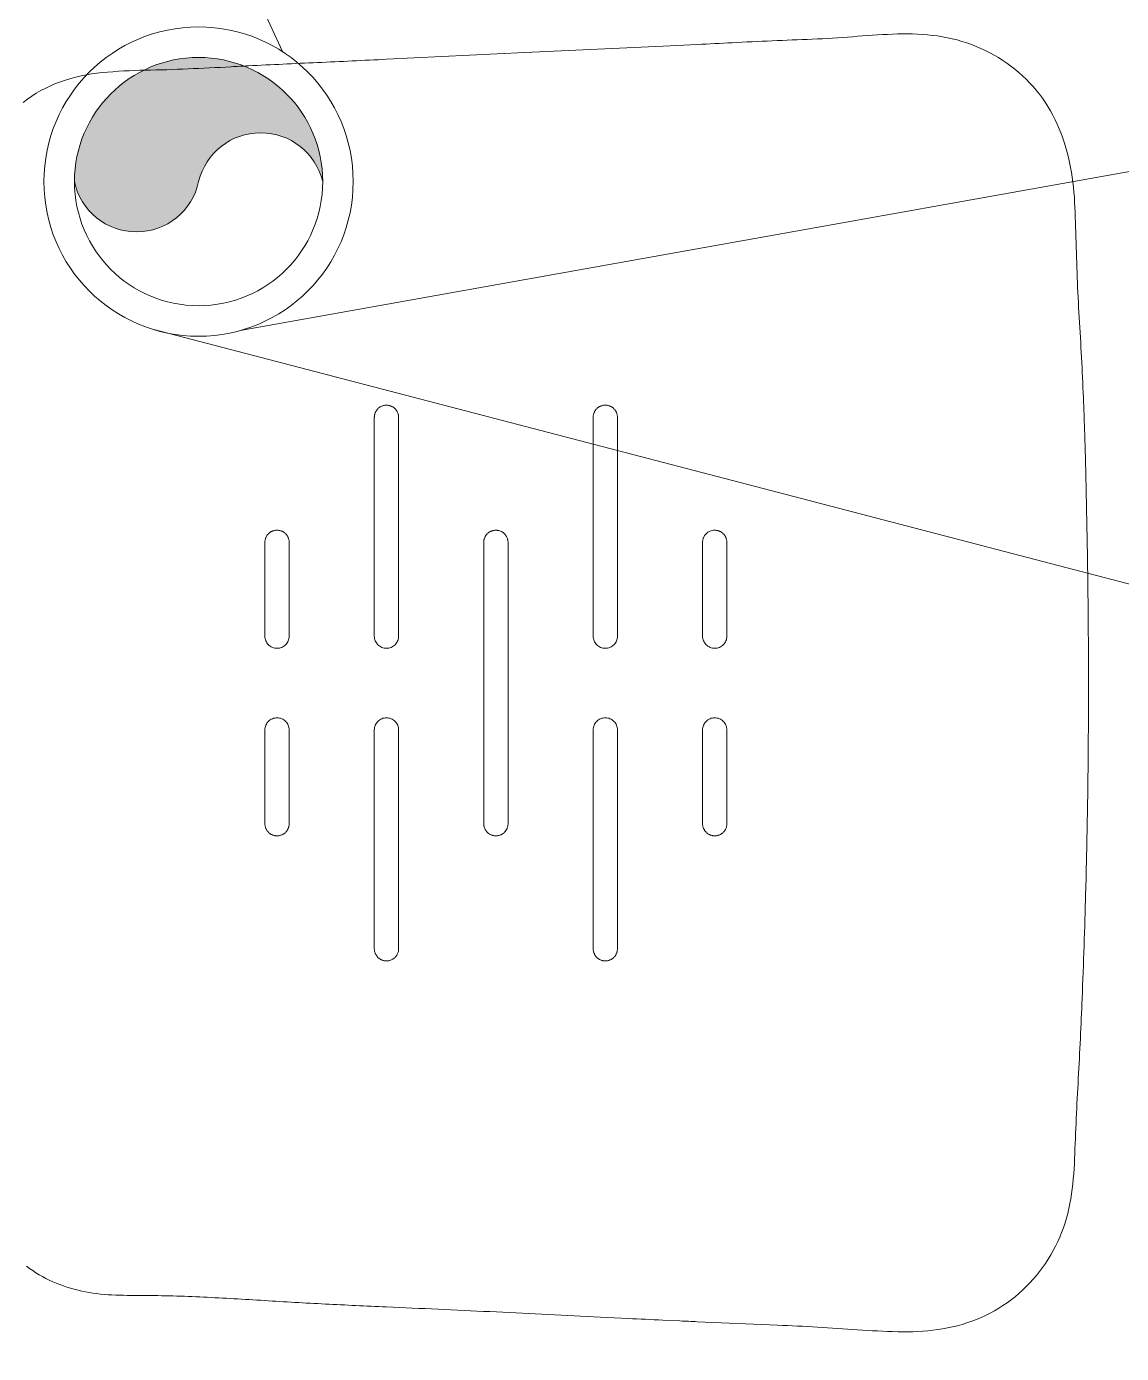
# Model space of a CAD drawing. Header units: metres. Extents: x 167 to 250, y 44 to 219.
# Drawn here: x 175.3857 to 175.7359, y 106.9541 to 107.3785 of the extents above; entities that cross this region are included whole.
import ezdxf

# ---------------------------------------------------------------- set-up
doc = ezdxf.new("R2010")
doc.units = ezdxf.units.M
for name, color, linetype, lineweight in [('G-IMPT', 7, 'Continuous', 5), ('H_ACCESORIOS DESAGUES', 160, 'Continuous', 20), ('I-FURN', 7, 'Continuous', 5), ('muros', 5, 'Continuous', 25)]:
    doc.layers.add(name, color=color, linetype=linetype, lineweight=lineweight)

# ---------------------------------------------------------------- blocks, each defined once
blk = doc.blocks.new('Sanitary_Accessories_ODF-Paris_Wall-mounted-folding-shower-seat_8330-00 - Sanitary_Accessories_ODF-Paris_Wall-mounted-folding-shower-seat-4592771-PLANTA CARPINTERÍA Y ACABADOS PRIMER PISO')
at = {"layer": 'G-IMPT'}
for p, q in [((0.113687787857718, -0.2325168140237065), (0.1136809073793432, -0.2325002851244239)), ((0.1365172981067743, -0.232497426418065), (0.1365092185462844, -0.2325168140237015)), ((0.3277872921676002, -0.3352379477228628), (0.3283394260538225, -0.3462946833207303)), ((0.3288695501420474, -0.3573524856851374), (0.3291214976604869, -0.362885207842433)), ((0.3304660065304222, -0.3940634026946859), (0.3293618764498304, -0.3684184433929578)), ((0.06898771045334323, -0.4929300990055834), (0.06339007181878632, -0.4928134586013219))]:
    blk.add_line(p, q, dxfattribs=at)
at = {"layer": 'G-IMPT', "flags": 128}
for points in [[(0.11010142343697, -0.2301190443609911), (0.1064747178767736, -0.2301190443609911), (0.106471753957448, -0.2301190443609911), (0.08009625519136619, -0.2301190443609913)], [(0.1700949293383285, -0.2301192147952542), (0.1437164670277843, -0.2301192147952544), (0.1400955945541799, -0.2301192147952544)], [(0.08009624987608248, -0.2378808365769668), (0.1062690828505361, -0.2378808365769667), (0.1101011580456787, -0.2378808365769666)], [(0.1400955820527462, -0.2378810043587972), (0.1439221020043608, -0.2378810043587972), (0.1700962565176689, -0.2378810043587971)], [(0.1101014123528447, -0.2651190492609238), (0.1056009990396634, -0.2651190492609238), (0.1055980351203654, -0.2651190492609238), (0.08098695829560681, -0.265119049260924), (0.07595602206834329, -0.265119049260924), (0.05643659087738789, -0.2651190492609242), (0.05575953199128697, -0.2651190492609242), (0.04010014332630932, -0.2651190492609243)], [(0.2100943427229163, -0.2651196528097315), (0.1944374741183898, -0.2651196528097316), (0.1937545939566393, -0.2651196528097316), (0.1740957917511415, -0.2651196528097317), (0.1692027446794621, -0.2651196528097318), (0.1445901858649304, -0.2651196528097319), (0.1400955941466115, -0.2651196528097319)], [(-0.07440282466541887, -0.2690646715545163), (-0.0765308316933675, -0.3132695318781698), (-0.0786337992813299, -0.3574755848999873), (-0.07916054088170066, -0.3685210847194378)], [(0.04010265931972968, -0.2728804159385875), (0.05555386802227694, -0.2728804159385874), (0.0562309261987111, -0.2728804159385874), (0.07597184754337183, -0.2728804159385872), (0.08078569164172605, -0.2728804159385872), (0.1054011855376799, -0.272880415938587), (0.1101014121400036, -0.272880415938587)], [(0.1400955959587095, -0.2728810092589177), (0.1447928569470022, -0.2728810092589177), (0.1447958208663406, -0.2728810092589177), (0.1694083987904758, -0.2728810092589176), (0.1740783449010652, -0.2728810092589175), (0.1939602586352915, -0.2728810092589174), (0.1946431391061774, -0.2728810092589174), (0.2100968632945592, -0.2728810092589173)], [(0.1700949736767025, -0.3001192027219946), (0.1454639047020884, -0.3001192027219948), (0.1250216519428964, -0.3001192027219949), (0.1047272802024842, -0.300119202721995), (0.1047243162831716, -0.3001190541609172), (0.08009496739841412, -0.3001190541609173)], [(0.08009620559432924, -0.3078808680724255), (0.1045246091698215, -0.3078808680724254), (0.1250215063500086, -0.3078808680724253), (0.1456695396786699, -0.3078808680724252), (0.1700949794725806, -0.307880868072425)], [(0.1101014118490388, -0.3351190590609087), (0.1038535613653457, -0.3351190590609087), (0.1038505974460539, -0.3351190590609087), (0.07923951762623986, -0.3351190590609089), (0.07594520093799569, -0.3351190590609089), (0.05468915320309911, -0.3351190590609091), (0.05401209431700735, -0.3351190590609091), (0.04010014332632438, -0.3351190590609091)], [(0.2100943438957055, -0.3351196626097173), (0.1961849117927029, -0.3351196626097174), (0.1955020316309485, -0.3351196626097174), (0.1740929510076921, -0.3351196626097175), (0.1709501853614883, -0.3351196626097176), (0.1463376235392475, -0.3351196626097177), (0.1400955945535451, -0.3351196626097177)], [(0.04010266268105143, -0.3428804257385733), (0.05380643034799396, -0.3428804257385732), (0.05448348852443636, -0.3428804257385732), (0.07591583555708445, -0.3428804257385731), (0.07903825088921573, -0.342880425738573), (0.1036537478633976, -0.3428804257385729), (0.1101014118504942, -0.3428804257385728)], [(0.1400955945531748, -0.3428810190589026), (0.1465402946213101, -0.3428810190589025), (0.1465432585406573, -0.3428810190589025), (0.1711558395356986, -0.3428810190589024), (0.1741213797885421, -0.3428810190589024), (0.1957076963096071, -0.3428810190589022), (0.1963905767804933, -0.3428810190589022), (0.2100968632945742, -0.3428810190589021)], [(0.110101411850727, -0.3701190639606993), (0.1029798425282145, -0.3701190639606994), (0.1029768786089039, -0.3701190639606994), (0.08009501149053144, -0.3701190639606995)], [(0.170095017849672, -0.3701191921581525), (0.1472113423764028, -0.3701191921581526), (0.140095569704709, -0.3701191921581527)], [(0.08009616171794115, -0.377880898058754), (0.1027742075267993, -0.3778808980587539), (0.1101014119627013, -0.3778808980587537)], [(0.1400955945519187, -0.3778810239589264), (0.1474169773281533, -0.3778810239589264), (0.1700961682930182, -0.3778810239589263)]]:
    blk.add_lwpolyline(points, dxfattribs=at)
at = {"layer": 'G-IMPT'}
for centre, radius, start, end in [((-0.02897858546966207, -0.1782094026315269), 0.04054507964801522, 141.1723903129361, 160.5922669821151), ((0.2787758619218417, -0.1789434605823905), 0.04131868245818345, 23.82007339436144, 37.34822974661141), ((-0.01453795738126626, -0.1832969413498708), 0.05585569001462077, 160.5922669821147, 174.6587977984474), ((0.2728178882344074, -0.1815737338718018), 0.04783142289805564, 12.12014612426639, 23.82007339436041), ((0.2641469163585, -0.1834358183903978), 0.05670008187375078, 2.267808136362369, 12.12014612426637), ((0.1110081210574253, -0.1950345639025716), 0.1819492647697358, 174.6587977984494, 178.9967591263476), ((0.06974763079267236, -0.1911343024977958), 0.2512517431004185, 0.03921327610334525, 2.267808136361353), ((0.713891627344361, -0.1906934497762727), 0.3928924043112514, 180.0392132761007, 182.8857078451687), ((-0.6017735796616743, -0.1825525829888841), 0.5309417175883958, 357.5137317815577, 358.9967591263476), ((-1.205687247931886, -0.1563301540394443), 1.135424417509237, 356.8202153982377, 357.5137317815476), ((1.814944809296801, -0.1351918555018512), 1.495343553548527, 182.8857078451687, 183.6337501841806), ((0.9883733543359672, -0.2782206612901794), 1.062019375214892, 176.8202153982345, 176.9698821300459), ((4.250459322479031, -0.4436920372246563), 4.328299828247577, 177.1018718629476, 177.3948343872914), ((1.130407798264276, -0.2857392394657381), 1.20425267750309, 176.9698821301151, 177.1018718628907), ((0.08013926178438571, -0.2340086523899064), 0.003924857040856483, 168.7306655669983, 174.3033462950681), ((0.08013793473901736, -0.2340083879586117), 0.003923503906229303, 163.1797189038207, 168.730665566979), ((0.08005613904805878, -0.2339836607875372), 0.003838052352418126, 157.5053840265804, 163.1797189038139), ((0.0800468359612241, -0.2339798083469527), 0.003827983155671864, 155.4916435080161, 157.5053840265383), ((0.08011680096465293, -0.2340117055603766), 0.003904876158793377, 153.5175487062108, 155.4916435079208), ((0.08013921412925469, -0.2340228717821031), 0.003929916814837195, 149.9094288553131, 153.5175487061806), ((0.08006896691299058, -0.2339821663384163), 0.003848728117726127, 146.2252478228068, 149.9094288553329), ((0.08009391686767271, -0.2339988529604314), 0.003878743840154784, 140.6115658873449, 146.2252478228194), ((0.08009686697606683, -0.2340012752096311), 0.003882560963511765, 135.003394206609, 140.6115658873396), ((0.08006943267340982, -0.2339738441572024), 0.00384376529881037, 123.6438815973379, 135.0033942066055), ((0.08011040161544086, -0.234035405031203), 0.003917712546351355, 112.4974182534836, 123.6438815973456), ((0.08011074557571937, -0.2340362355306142), 0.003918611455660063, 106.9462234487596, 112.4974182534929), ((0.08010431791002255, -0.2340151407907574), 0.003896559178318829, 101.3636616287639, 106.9462234487658), ((0.0800996093419109, -0.2339917122165031), 0.003872662134458647, 95.70664356572986, 101.3636616287577), ((0.08009630457899686, -0.2339586415629692), 0.003839426768008326, 90.00073701179251, 95.70664356570073), ((0.1101014234063516, -0.2339999662915777), 0.003880921930586475, 67.48295285742314, 89.99999954796668), ((0.1101013789150202, -0.2340000736128273), 0.003881038108593022, 44.96656299330442, 67.48295285742434), ((0.1101014753870183, -0.2339999772533622), 0.003880901756134611, 33.84951160328181, 44.96656299329636), ((0.1101014102187679, -0.2340000209613012), 0.003880980224502784, 22.73268357790895, 33.84951160326625), ((0.1101013838727453, -0.2340000248758549), 0.003881006051961203, 11.2278103523592, 22.46827052624746), ((0.1101012857473677, -0.2340000443547034), 0.003881106092029577, 359.9876380596309, 11.22781035236035), ((0.1400957206566429, -0.2340000443546974), 0.003881106092036945, 168.7721896476764, 180.0123619403834), ((0.1400956225312498, -0.2340000248758456), 0.003881006051952717, 157.5317294737685, 168.7721896476815), ((0.140095603294328, -0.2340000251059468), 0.003880988383401454, 146.1276129471617, 157.2215346456935), ((0.1400955289861506, -0.2339999752248897), 0.003880898885775412, 135.0334370067334, 146.1276129471592), ((0.1400956167847552, -0.2340000629210792), 0.003881022979355379, 112.5168825991271, 135.0334370067238), ((0.1400955945850289, -0.2340000093708343), 0.00388096500991017, 90.00000045543315, 112.5168825991251), ((0.1700948820113315, -0.2337923408797816), 0.003673126084832225, 84.06610381549336, 89.9992617631059), ((0.1700744757905187, -0.2339886717702173), 0.003870514616381355, 78.43502517869153, 84.06610381551447), ((0.1700576891019958, -0.2340707046995487), 0.003954247491682833, 72.90874192097799, 78.43502517868829), ((0.1700330049900969, -0.2341509852408894), 0.004038237197589161, 67.49722503307659, 72.9087419209972), ((0.1700329695373727, -0.2341510708196107), 0.004038329829188535, 62.10992457464143, 67.49722503306043), ((0.1700718841828017, -0.2340775430488202), 0.003955139188451148, 56.60948221714844, 62.10992457464358), ((0.1701158759899244, -0.234010801939692), 0.003875203872466343, 50.96451490755811, 56.60948221712344), ((0.170249705960348, -0.2338457448124278), 0.003662708422528506, 44.99262599494355, 50.9645149075807), ((0.1702427910171649, -0.2338526579759269), 0.003672486370615613, 39.07546451328539, 44.99262599497329), ((0.1700855939503674, -0.2339802968315747), 0.003874977346416379, 33.46700334394747, 39.07546451328941), ((0.170043196375561, -0.234008324073964), 0.003925801363036682, 29.94844173522182, 33.46700334396139), ((0.1699582901755329, -0.234057242872519), 0.004023791728151207, 26.51551485462566, 29.94844173522158), ((0.1699523089829002, -0.2340602270076588), 0.00403047601778016, 24.51546499952237, 26.51551485457762), ((0.1699702348918525, -0.2340520518562128), 0.004010773954108141, 22.50559233996118, 24.51546499948348), ((0.1699515305908992, -0.2340598015702877), 0.004031020162207218, 17.08176433474947, 22.50559233998397), ((0.1700289197690361, -0.2340360205097209), 0.003950059531439256, 11.54694034658342, 17.0817643347623), ((0.1701042509158677, -0.2340206299332827), 0.003873172266394515, 5.927421302805768, 11.54694034660579), ((-1.217597123516973, -0.3277766839355324), 1.54330737908864, 2.909010419507367, 3.633750184183391), ((0.08005332654197854, -0.2340000799813229), 0.003838495289620532, 174.3033462950546, 180.0012016735466), ((0.07988828649230315, -0.2340000834427338), 0.003673455239909089, 180.0012016735527, 185.934252258852), ((0.08008703955689409, -0.2339794242176881), 0.003873279123025491, 185.9342522588909, 191.5617198306017), ((0.08016234282131045, -0.2339640191013928), 0.003950141982976506, 191.5617198306175, 197.0878909336324), ((0.08023953411195707, -0.2339402898163096), 0.004030898247886665, 197.0878909336239, 202.5035154724599), ((0.08024003367807474, -0.2339400828533374), 0.00403143898809945, 202.5035154724497, 207.9273910313586), ((0.08016965965273144, -0.2339773870674998), 0.003951789080144224, 207.9273910313638, 213.4604188352334), ((0.08010575728279144, -0.234019619667697), 0.003875192047542673, 213.4604188352602, 219.0690536653744), ((0.07994865574171306, -0.2341471517949787), 0.003672842504182192, 219.0690536653767, 224.9861528316825), ((0.0799414387994383, -0.2341543652497352), 0.003662638672288162, 224.9861528316709, 230.9586816172847), ((0.08007524799788115, -0.2339893680824267), 0.003875074466842023, 230.9586816172747, 236.6043347727386), ((0.08011924253482469, -0.2339226358797661), 0.003955003849129315, 236.6043347727929, 242.1055982051487), ((0.08015816187776278, -0.2338491126617006), 0.00403819266357827, 242.1055982051489, 247.4937015401117), ((0.08015813169474406, -0.2338491855073041), 0.004038113812474739, 247.4937015401077, 252.9061634151155), ((0.1101011578471567, -0.2339989580307939), 0.003882046328123546, 270.0000029300195, 292.5076419690726), ((0.1101018255923724, -0.2340005695023897), 0.003880301987452414, 292.5076419690648, 315.0251406331967), ((0.110101081810868, -0.2339998263733212), 0.003881353392102752, 315.0251406331868, 337.5047807629726), ((0.1101016083567838, -0.2340000444243087), 0.003880783482605941, 337.504780762965, 359.9876380596338), ((0.1400953980472244, -0.2340000444243012), 0.003880783482610904, 180.0123619404036, 202.4952192370424), ((0.1400959245931342, -0.2339998263733156), 0.003881353392101471, 202.4952192370446, 224.9748593668367), ((0.1400954266923518, -0.2340003238373456), 0.003880649562825168, 224.9748593668309, 247.4885765866968), ((0.1400955822508311, -0.2339999484976346), 0.003881055861162779, 247.4885765866966, 269.9999970756836), ((0.1700806006776138, -0.2339642095249947), 0.003918202405971576, 286.9600871161445, 292.5100632000108), ((0.1700803945581625, -0.2339637121557124), 0.003918740793779111, 292.5100631999784, 298.0820314584764), ((0.1700901829791618, -0.2339820580842573), 0.003897946893715904, 298.0820314584467, 303.6836766091635), ((0.1701015518678027, -0.2339991155392837), 0.003877447908353064, 303.6836766091848, 309.3117856045868), ((0.1701326819429421, -0.2340371331012444), 0.003828311195035818, 309.311785604574, 315.0120135240149), ((0.1700940284166406, -0.2339984957809403), 0.003882964077995766, 315.0120135239796, 320.6206091803346), ((0.1700975525586268, -0.2340013884215189), 0.003878404807631229, 320.6206091803398, 326.2357874950886), ((0.1700971753491068, -0.2340011362428069), 0.00387885854888424, 326.2357874950575, 331.8771450441949), ((0.1700936437640252, -0.2339992487412408), 0.003882862890946223, 331.877145044205, 337.5126941214568), ((0.1701349145704943, -0.2340163329574563), 0.003838195789962616, 337.5126941214407, 343.1823018135577), ((0.1700533549711839, -0.2339916811705331), 0.003923399538930464, 343.1823018135617, 348.7289780295225), ((0.1700521259950598, -0.2339914362431957), 0.003924652683660252, 348.7289780295567, 354.3032982415929), ((0.1703032240247323, -0.2339999718140297), 0.003673129631083053, 0.002388276280467072, 5.927421302813526), ((0.1701377603659951, -0.2339999787110999), 0.003838593289963965, 354.3032982416337, 0.002388276299181705), ((0.08013346744209522, -0.2339293886111404), 0.003954203960706778, 252.9061634151356, 258.4333037727206), ((0.08011669768073026, -0.2340113262871963), 0.003870567798350554, 258.4333037727746, 264.0652877095297), ((0.08009629683363688, -0.2342075782912504), 0.00367325828601676, 264.0652877095258, 269.9992675522719), ((0.1700955425931606, -0.2340506722950602), 0.0038301643315063, 270.0106796622567, 275.7287828150168), ((0.1700909497770327, -0.2340048909338605), 0.003876175493122709, 275.7287828150415, 281.3791212927704), ((0.170086957224504, -0.2339850527726899), 0.003896411429333385, 281.3791212927857, 286.9600871161407), ((-8.278355201053454, 0.1263699947024046), 8.213476923286624, 357.2404501171706, 357.3948343872067), ((-2.470046784949855, -0.3914205158524089), 2.797373043942122, 2.509168645331369, 2.909010419504365), ((0.04023854523127433, -0.2690568719199401), 0.004023899327095659, 152.0512288833374, 157.4908756750806), ((0.04015346229504321, -0.26901173005484), 0.003927582692901737, 146.4783926292438, 152.051228883357), ((0.04009791350201736, -0.2689749329773216), 0.003860951669192531, 140.8384307724974, 146.4783926292504), ((0.03998195532544608, -0.2688804892394172), 0.003711399275888155, 134.9715935476343, 140.8384307724267), ((0.03999913842312778, -0.2688976893838353), 0.003735711902524262, 129.1278119392249, 134.9715935476242), ((0.04008700829958082, -0.2690057060716368), 0.003874955286681135, 123.4936773499002, 129.1278119392197), ((0.04011642569857511, -0.2690501615713031), 0.003928262648406947, 117.931628198451, 123.4936773499148), ((0.0401423984799149, -0.2690991502072515), 0.003983710568319213, 112.446876313868, 117.9316281984103), ((0.04014237989192677, -0.2690991052139231), 0.003983661886568071, 107.0049344327813, 112.4468763139079), ((0.04012628976291523, -0.2690464929795134), 0.003928644257928052, 101.4868993036523, 107.004934432772), ((0.04011571559145696, -0.2689944583693267), 0.003875546105800909, 95.85857083898881, 101.486899303664), ((0.04010144770018826, -0.2688554075765771), 0.003735765221250906, 90.02000530420516, 95.85857083896441), ((0.1101014123082111, -0.2689999622307104), 0.003880912969786762, 67.50916260952332, 89.9999993410516), ((0.1101013153963085, -0.2690001963026071), 0.003881166310603935, 45.01975654501031, 67.5091626095233), ((0.1101017166352763, -0.2689997947868368), 0.00388059867725133, 22.5514942281401, 45.01975654501971), ((0.1400959301361854, -0.2690002351585359), 0.003881362905020345, 135.0240843900683, 157.5045047777908), ((0.1400954188160856, -0.2689997242681251), 0.003880640092972545, 112.5107478655189, 135.0240843900605), ((0.1400955942558002, -0.2690001475924413), 0.003881098331523954, 90.00000161192835, 112.5107478655234), ((0.2100943426924061, -0.2689312054902225), 0.003811552680490896, 84.29856016905038, 89.99999954136872), ((0.2100887122077101, -0.2689876013320404), 0.00386822889536351, 78.68052191574147, 84.29856016903295), ((0.2100809085220722, -0.2690265859854297), 0.003907986922344238, 73.10235181547436, 78.68052191569264), ((0.2100707631522895, -0.2690599832577939), 0.003942891167493007, 67.57348524346358, 73.1023518154882), ((0.2100706521619617, -0.269060252187199), 0.003943182100264848, 62.0679345604196, 67.57348524342656), ((0.2100864174973924, -0.269030516902916), 0.003909526002264328, 56.51506186105225, 62.0679345604027), ((0.2101044872910532, -0.2690032008234959), 0.00387677412235151, 50.87803814636861, 56.51506186103851), ((0.2101566106324683, -0.2689391132729413), 0.003794166272504375, 45.11848767469314, 50.87803814635965), ((0.2101836199681797, -0.268911991994959), 0.003755890066645421, 39.33004570255861, 45.11848767469828), ((0.2101136263624533, -0.2689693424174168), 0.003846378606243383, 33.67755712414534, 39.33004570261279), ((0.2100676429497823, -0.2689999835252153), 0.003901635748116865, 28.06888257265127, 33.6775571241585), ((0.2099705667028779, -0.2690517496798881), 0.004011651803684437, 22.61378549131463, 28.06888257264919), ((0.03990877511642952, -0.2689999972910454), 0.003687763379664463, 174.1105222830494, 180.0527697095873), ((0.03991111833047652, -0.2689999951329319), 0.003690106594705279, 180.0527697095955, 185.9562853212213), ((0.04010642877878001, -0.2690203861243746), 0.003886465857668889, 168.471579435757, 174.1105222830413), ((0.0401070890088648, -0.2689795489430595), 0.003887140991368043, 185.9562853211663, 191.5610487029981), ((0.04017115675892705, -0.2690335886203339), 0.003952526566970657, 162.9501430089435, 168.4715794357536), ((0.04017127185673616, -0.268966419562001), 0.003952652964379518, 191.5610487029907, 197.0965072913033), ((0.04021425545964846, -0.2690468062350028), 0.003997606533046731, 157.4908756751148, 162.9501430089292), ((0.04021509723219462, -0.2689529400404088), 0.003998504475111807, 197.0965072913252, 202.5685868744187), ((0.04023841671385396, -0.2689432480741674), 0.004023757839926996, 202.5685868744346, 208.0094668589525), ((0.04015235554409277, -0.2689890258512578), 0.003926278971365684, 208.0094668589419, 213.5852186166937), ((0.04009661439888543, -0.2690260394549986), 0.003859367969797109, 213.5852186166513, 219.2198213047882), ((0.03998125875326728, -0.2691201876944855), 0.003710469292924248, 219.2198213048061, 225.0801504055866), ((0.1101863900198269, -0.2690852086887568), 0.003760660508702713, 315.0789087377331, 326.6835661747075), ((0.1099806171468325, -0.2689499566722093), 0.004006903444115061, 326.6835661747086, 337.5794929919148), ((0.1099826560437762, -0.2689507978987343), 0.004004697823383079, 337.5794929918721, 348.4794077777555), ((0.1101007914287305, -0.2690001789944895), 0.003881600486950183, 0.08888335889931973, 22.55149422813532), ((0.1102239885181458, -0.2689999878777965), 0.003758403249294477, 348.4794077777557, 0.08888335889829935), ((0.1400953553674087, -0.2689999971344558), 0.003880740800037603, 157.504504777787, 179.9884371308582), ((0.1400958259939349, -0.268999997229433), 0.003881211426573396, 179.9884371308544, 191.2286158065385), ((0.1400955543080331, -0.2690000511657151), 0.003880934438574123, 191.2286158065357, 202.4695915739136), ((0.1400955817831128, -0.2690000398022453), 0.003880964170853748, 202.4695915738993, 213.718691402728), ((0.1400955533323802, -0.2690000587899378), 0.003880929965932374, 213.7186914027282, 224.9678897407619), ((0.210245393267851, -0.2691500290038439), 0.003668395386197309, 315.0061618124038, 320.9440894222917), ((0.2100850231232082, -0.2690199045030294), 0.003874916496510522, 320.9440894222947, 326.5660656207318), ((0.2100197082298469, -0.2689767817414895), 0.003953182759086307, 326.5660656207442, 332.1034975749565), ((0.2099477327608541, -0.2689386783175706), 0.004034621933020652, 332.1034975749537, 337.5293247136035), ((0.2100147695987603, -0.2690333373108476), 0.003963767449892428, 17.09431057241775, 22.61378549128026), ((0.2099482332794209, -0.2689388853390872), 0.00403408029038574, 337.5293247135825, 342.9384519676105), ((0.2100253104558541, -0.2690300956655121), 0.003952739397809031, 11.55946035146919, 17.09431057245805), ((0.2100273536889881, -0.2689631678431307), 0.003951317501568986, 342.93845196762, 348.4607032022022), ((0.2100757356165071, -0.2690197820428396), 0.003901270303786344, 5.970720016821798, 11.55946035149221), ((0.2101051724487195, -0.2689790558384061), 0.003871893400944625, 348.4607032021975, 354.1214209483832), ((0.2102629917742193, -0.2690001973734284), 0.003712992774917268, 0.09907104803543242, 5.970720016841956), ((0.2103097208626519, -0.2690001165733344), 0.003666263616628388, 354.1214209483694, 0.09907104803757788), ((8.900937726130866, 0.1068704907667803), 8.584524103656587, 182.5091686453447, 182.7306186850896), ((0.04000061308563885, -0.2691007791371204), 0.003737878821934185, 225.0801504055711, 230.9188024656607), ((0.04008772309267802, -0.2689935183984135), 0.003876056314292117, 230.9188024656679, 236.5496535404817), ((0.04011670416787055, -0.2689496502171866), 0.003928633115673133, 236.5496535405046, 242.0727352136258), ((0.04014214935060346, -0.2689016478799304), 0.003982962497285277, 242.0727352136304, 247.5205938434056), ((0.04014210571095395, -0.2689017533425678), 0.003982848362335208, 247.5205938433805, 253.0046345714207), ((0.04012590688385766, -0.2689547526511559), 0.003927428792595467, 253.0046345714158, 258.5659394604286), ((0.04011402318767845, -0.2690135089249502), 0.003867482800693715, 258.5659394604056, 264.1987871095046), ((0.04010265936411465, -0.2691253601326187), 0.00375505580596886, 264.1987871095097, 269.9999993227639), ((0.1101014120650363, -0.2689996294936395), 0.003881379765284822, 270.0000011066437, 292.5350910306875), ((0.1101020030840737, -0.2690010538717648), 0.00387983763800521, 292.5350910306889, 315.0789087377298), ((0.1400956090917168, -0.2690000030930636), 0.003881008777387185, 224.9678897407723, 247.4838479283026), ((0.1400955959723182, -0.269000034740857), 0.003880974518060853, 247.4838479282996, 269.9999997990907), ((0.2100955779316268, -0.2691999418014711), 0.003680464133014471, 270.0200099416808, 275.9597537814726), ((0.2100753182805335, -0.2690058728712594), 0.003875587691653194, 275.9597537814968, 281.6009460276319), ((0.2100605508436379, -0.2689339375583791), 0.003949023149244587, 281.6009460275916, 287.0999042724744), ((0.2100381721537816, -0.2688611940576802), 0.004025131116328493, 287.0999042724608, 292.4950421990324), ((0.2100382681185418, -0.2688614257938139), 0.00402488029593258, 292.4950421990042, 297.9176299241129), ((0.2100745506777953, -0.2689299006657242), 0.003947386862732787, 297.9176299241216, 303.4465080548776), ((0.2101152120799118, -0.2689914581337722), 0.003873612399030576, 303.44650805486, 309.0776886160285), ((0.2102378637040291, -0.2691425010593677), 0.003679042652484312, 309.0776886160094, 315.0061618124325), ((0.08009699796313331, -0.3040014060031059), 0.003882763438271474, 135.0204773666862, 140.6275448117026), ((0.08006930076381062, -0.3039737285945265), 0.003843607675017454, 123.6612644524351, 135.0204773667135), ((0.08011043626244259, -0.3040354991004777), 0.003917821721216183, 112.5158580891931, 123.6612644524375), ((0.08011080133219951, -0.3040363797673333), 0.003918775057483253, 106.9649180681973, 112.5158580892058), ((0.08010436085819249, -0.3040152677008724), 0.003896702471416145, 101.3825847361864, 106.9649180681963), ((0.0801003112648825, -0.3039951524024855), 0.003876183591447456, 95.73078886444671, 101.3825847361883), ((0.08009563881058193, -0.3039485936177471), 0.003829390939615067, 90.01004574469871, 95.73078886444243), ((0.1700949295107961, -0.3037915883683554), 0.003672385646626351, 84.06349715492189, 89.99931093292511), ((0.1700744075711255, -0.3039889452858673), 0.003870806670960022, 78.4314555541325, 84.06349715493893), ((0.1700576519923106, -0.3040708002237222), 0.003954358931687319, 72.90401514982001, 78.43145555415113), ((0.1700329466318095, -0.3041511262819286), 0.00403839838947039, 67.49142848923354, 72.9040151498523), ((0.1700329178875586, -0.3041511956473404), 0.004038473474703837, 62.10318622062054, 67.49142848925416), ((0.1700719056960736, -0.3040775505877389), 0.00395514494407675, 56.60159494009071, 62.10318622062647), ((0.1701159736181543, -0.3040107140275339), 0.003875088042209728, 50.95550255601765, 56.60159494011634), ((0.1702500005241104, -0.3038454671521584), 0.003662321171335656, 44.98197142721153, 50.9555025560054), ((0.1702424671969732, -0.3038529957399501), 0.003672971554046561, 39.06472358923449, 44.98197142727571), ((0.08005326110212886, -0.3040000823581498), 0.003838455050760508, 174.3134053653566, 180.0101264568022), ((0.07988826734751933, -0.3040001115191491), 0.003673461293573975, 180.0101264567924, 185.9419587221638), ((0.08013909900489245, -0.3040086298369571), 0.00392471746983609, 168.7416945772933, 174.3134053653519), ((0.08008739301462853, -0.3039793864914559), 0.003873662587462184, 185.9419587221806, 191.5677237030814), ((0.0801379327550746, -0.3040083976796927), 0.003923528337533674, 163.1918628150261, 168.7416945773249), ((0.08016242173185494, -0.3039640293492075), 0.003950246856256086, 191.5677237030675, 197.0927220887008), ((0.08005622554371462, -0.303983716155743), 0.003838174684930496, 157.5188127972444, 163.1918628150297), ((0.08023943022449975, -0.3039403491507166), 0.004030813969522025, 197.0927220887249, 202.5074538784251), ((0.08009729184136323, -0.3040007105779322), 0.003882618483014147, 151.8821833742229, 157.5188127972633), ((0.08023987470134492, -0.3039401649746308), 0.004031295093722454, 202.507453878419, 207.9306614739699), ((0.0800942321201125, -0.3039990756160237), 0.003879149334044422, 146.2405212141501, 151.8821833742219), ((0.0800938331099575, -0.3039988089104651), 0.003878669395549697, 140.6275448116725, 146.2405212142001), ((0.1700854557724798, -0.3039804350279031), 0.003875192620049722, 33.45575188299072, 39.06472358922256), ((0.1700215737226645, -0.3040226467229091), 0.003951761174194837, 27.92271981342626, 33.45575188298842), ((0.1699512035101172, -0.3040599415670489), 0.00403140332517871, 22.49883040762157, 27.92271981343058), ((0.1700936141381945, -0.3039992423882128), 0.00388292136463815, 331.8695957117291, 337.5058445171667), ((0.1699516844064198, -0.3040597423847779), 0.004030882811172254, 17.08336942928289, 22.49883040760622), ((0.1701347969122005, -0.3040162959302973), 0.003838347334391153, 337.5058445171574, 343.1788491129543), ((0.1700288312862763, -0.304036033415181), 0.003950174965761023, 11.55743241359676, 17.08336942928086), ((0.1700535171760943, -0.3039917233878271), 0.003923260262411158, 343.1788491129571, 348.7292643274071), ((0.1701040938877145, -0.3040206424849622), 0.003873354786717795, 5.930704757336252, 11.55743241359109), ((0.1700522234988992, -0.3039914655726849), 0.00392457937928729, 348.7292643274113, 354.3016332299962), ((0.1703029000629358, -0.3039999901814927), 0.0036734787927997, 359.9983564159466, 5.930704757358257), ((0.1701376061873885, -0.303999985439883), 0.003838772668414926, 354.3016332299728, 359.9983564159832), ((12.32492926680584, 0.2701757189631322), 12.01240780474241, 182.7306186851277, 182.8888754137367), ((0.08016949469113199, -0.3039774775075483), 0.003951636001647156, 207.9306614739678, 213.4630247254206), ((0.08010563558701769, -0.3040196856867901), 0.003875088528970445, 213.4630247254232, 219.0712127819826), ((0.07994869968726026, -0.3041470931609454), 0.003672946150673781, 219.0712127819973, 224.9875162574288), ((0.07994134219782936, -0.3041544474449374), 0.003662543355676267, 224.9875162574541, 230.9597693700663), ((0.08007527819691633, -0.3039892875134325), 0.00387518543717994, 230.9597693700637, 236.6048538149216), ((0.08011929730134032, -0.3039225167298373), 0.003955160552660803, 236.6048538149549, 242.1057020386187), ((0.080158228771495, -0.3038489702796876), 0.004038375573528434, 242.1057020386477, 247.4933681600056), ((0.08015818905136934, -0.3038490661411625), 0.00403827180883933, 247.4933681600385, 252.9055395747005), ((0.08013349524001474, -0.3039293622520575), 0.003954264370215777, 252.9055395746868, 258.4325149399097), ((0.08011675928129625, -0.3040111290363043), 0.003870802406901315, 258.4325149399235, 264.0641186173743), ((0.08009624939074497, -0.304208390877798), 0.003672477194888567, 264.0641186173647, 269.9993167146716), ((0.1700949337715248, -0.3040417752566993), 0.003839092815976735, 270.0006820563432, 275.7089900710694), ((0.1700915679434383, -0.3040081074618222), 0.003872928436417479, 275.7089900710692, 281.3675091602993), ((0.1700869327172296, -0.3039850518320885), 0.003896445395923667, 281.3675091602726, 286.9504827725996), ((0.1700805346813041, -0.3039640599302359), 0.003918390664368054, 286.9504827726145, 292.5022375261167), ((0.1700808650949392, -0.3039648575312119), 0.003917527333326701, 292.502237526108, 303.6487289291795), ((0.1701216112911725, -0.3040260724731166), 0.003843991480711177, 303.6487289291755, 315.0070726075774), ((0.1700940727579212, -0.3039985407377545), 0.003882932041386275, 315.0070726075717, 320.6140256263653), ((0.1700975421259627, -0.3040013890867794), 0.003878443210048682, 320.6140256263554, 326.2274576479951), ((0.1700971941497741, -0.3040011563784409), 0.003878861827533739, 326.2274576480007, 331.8695957117216), ((0.04012628976293791, -0.3390465027795345), 0.003928644257965356, 101.4868993038196, 107.0049344328637), ((0.04011571559145616, -0.3389944681692384), 0.003875546105726458, 95.85857083895037, 101.4868993038146), ((0.04010144770019267, -0.3388554173765123), 0.00373576522120056, 90.0200053040423, 95.8585708389636), ((0.1101014118045349, -0.338999973905525), 0.003880914844616574, 67.50916976339379, 89.9999993429683), ((0.1400955946633423, -0.339000158907928), 0.003881099847026026, 90.00000162090943, 112.5107420832927), ((0.2100943438652111, -0.3389311976841093), 0.003811535074392069, 84.29854264757942, 89.99999954160673), ((0.2100887110058863, -0.3389876171360491), 0.003868235018495887, 78.68052191574668, 84.29854264755393), ((0.2100809085221272, -0.3390265957852774), 0.003907986922204665, 73.1023518153955, 78.6805219157835), ((0.03990877511677375, -0.3390000070910553), 0.003687763379993548, 174.1105222833679, 180.0527697093773), ((0.03991111833064461, -0.3390000049329411), 0.003690106594858165, 180.0527697094002, 185.9562853208036), ((0.04010642877886093, -0.3390203959243548), 0.003886465857733091, 168.4715794361906, 174.1105222833816), ((0.04010708900883019, -0.3389795587430862), 0.003887140991317652, 185.9562853208241, 191.56104870275), ((0.04017115675890494, -0.3390335984202894), 0.003952526566929169, 162.9501430093793, 168.4715794362328), ((0.04021425545916761, -0.339046816034817), 0.003997606532525127, 157.4908756748617, 162.9501430093729), ((0.04023854523151252, -0.3390568817200476), 0.004023899327350228, 152.051228883491, 157.4908756748886), ((0.04015346229511466, -0.3390117398548635), 0.00392758269296985, 146.4783926294463, 152.0512288834606), ((0.04009791350201719, -0.3389749427772986), 0.00386095166917538, 140.8384307726162, 146.4783926294436), ((0.03998195532542276, -0.3388804990393688), 0.003711399275837004, 134.9715935477038, 140.8384307726282), ((0.03999913842315962, -0.3388976991838397), 0.003735711902549435, 129.1278119393356, 134.9715935477196), ((0.04008700829960292, -0.3390057158716255), 0.003874955286688021, 123.4936773500275, 129.1278119393592), ((0.04011642569854447, -0.3390501713712001), 0.00392826264830807, 117.9316281985536, 123.4936773501367), ((0.04014239847992053, -0.3390991600072055), 0.003983710568287916, 112.4468763140245, 117.9316281985893), ((0.0401423798919257, -0.3390991150138644), 0.003983661886522358, 107.0049344328804, 112.4468763140465), ((0.1101013158616509, -0.3390002056370283), 0.003881165652364807, 45.0197565458645, 67.50916976339742), ((0.1101017166355013, -0.3389998045866964), 0.003880598677014306, 22.55149422762586, 45.0197565458736), ((0.1101007914286288, -0.3390001887944856), 0.003881600487067228, 0.08888335902692404, 22.55149422763455), ((0.1102239885183778, -0.3389999976777923), 0.003758403249077831, 348.4794077771974, 0.08888335903543829), ((0.1400953553675839, -0.3390000069344569), 0.003880740800200448, 157.5045047784566, 179.9884371306202), ((0.1400958259939311, -0.3390000070294347), 0.003881211426557298, 179.9884371306134, 191.2286158062741), ((0.1400959301359323, -0.3390002449583606), 0.003881362904719811, 135.0240843890227, 157.5045047784554), ((0.140095418439846, -0.3389997336922779), 0.003880639561169357, 112.5107420832899, 135.024084389029), ((0.2100707631523417, -0.3390599930576468), 0.003942891167359111, 67.57348524321759, 73.10235181539913), ((0.2100706521620058, -0.3390602619870774), 0.003943182100157653, 62.0679345600674, 67.57348524320574), ((0.2100864174973547, -0.3390305267029557), 0.003909526002337758, 56.51506186087173, 62.06793456009749), ((0.2101044872909682, -0.339003210623602), 0.003876774122506296, 50.87803814632893, 56.51506186082018), ((0.2101566106322895, -0.3389391230731676), 0.003794166272811601, 45.11848767511372, 50.87803814636149), ((0.2101836199683231, -0.3389120017948646), 0.003755890066498012, 39.33004570275777, 45.11848767515622), ((0.2101136263625751, -0.3389693522173345), 0.003846378606120759, 33.67755712406687, 39.33004570274486), ((0.2100676429499589, -0.3389999933250898), 0.003901635747924556, 28.0688825722133, 33.67755712399568), ((0.2099705667028756, -0.3390517594798581), 0.004011651803694849, 22.61378549090316, 28.0688825722212), ((0.210014769598737, -0.3390333471108273), 0.003963767449926015, 17.09431057205865, 22.61378549087563), ((0.2100253104557433, -0.3390301054655168), 0.003952739397933617, 11.55946035125243, 17.09431057206911), ((0.2100757356163649, -0.3390197918428505), 0.003901270303942698, 5.970720016837411, 11.55946035127067), ((0.2101051724488943, -0.338979065638429), 0.003871893400784701, 348.4607032021957, 354.1214209486012), ((0.2102629917739396, -0.3390002071734532), 0.003712992775211755, 0.09907104852354949, 5.970720016850747), ((0.2103097208628333, -0.339000126373358), 0.00366626361646163, 354.1214209485972, 0.09907104852442702), ((0.04017127185655556, -0.3389664293620596), 0.00395265296417989, 191.5610487027186, 197.0965072913178), ((0.0402150972318735, -0.3389529498405144), 0.003998504474763754, 197.0965072912919, 202.5685868748658), ((0.04023841671378276, -0.3389432578741687), 0.004023757839849754, 202.568586874882, 208.0094668595096), ((0.04015235554410541, -0.3389890356512109), 0.003926278971385098, 208.0094668595558, 213.5852186172867), ((0.04009661439896571, -0.3390260492549044), 0.003859367969898995, 213.5852186172845, 219.2198213052475), ((0.03998125875342653, -0.339120197494328), 0.003710469293127428, 219.2198213052678, 225.0801504056994), ((0.04000061308572495, -0.3391007889370419), 0.003737878822029853, 225.0801504056206, 230.9188024655367), ((0.0400877230927178, -0.3389935281983947), 0.003876056314312119, 230.9188024655245, 236.5496535402857), ((0.04011670416784326, -0.338949660017272), 0.003928633115569439, 236.5496535402938, 242.0727352136087), ((0.04014214935058683, -0.3389016576800034), 0.003982962497197703, 242.0727352135605, 247.5205938435056), ((0.04014210571093551, -0.3389017631426425), 0.003982848362245003, 247.5205938434993, 253.0046345716676), ((0.04012590688384316, -0.3389547624512179), 0.003927428792518802, 253.0046345716655, 258.5659394607908), ((0.04011401964113459, -0.3390135362600087), 0.003867464910564656, 258.5659394608408, 264.1988378972206), ((0.04010266272542144, -0.3391253204608304), 0.003755105277742717, 264.198837897215, 269.9999993229998), ((0.1101014117752318, -0.3389996382168154), 0.003881380842093838, 270.0000011110008, 292.5350869166047), ((0.1101020033517924, -0.3390010639388831), 0.003879837259818152, 292.5350869166119, 315.0789087390838), ((0.1101863900193889, -0.3390852184884527), 0.003760660509227535, 315.0789087390942, 326.6835661745721), ((0.1099806171466364, -0.3389499664720622), 0.00400690344435174, 326.6835661745527, 337.5794929912212), ((0.1099826560438106, -0.338950807698686), 0.004004697823368835, 337.5794929912309, 348.4794077771772), ((0.1400955543077753, -0.3390000609657668), 0.003880934438299138, 191.2286158062782, 202.4695915743761), ((0.1400955817832703, -0.3390000496021245), 0.003880964171028375, 202.4695915743696, 213.7186914026751), ((0.1400955533326915, -0.3390000685897143), 0.003880929966291849, 213.7186914026765, 224.9678897396534), ((0.1400956103899215, -0.3390000115963997), 0.00388101061221795, 224.9678897396718, 247.4838279699856), ((0.1400955945669051, -0.3390000497660657), 0.003880969292837044, 247.4838279699808, 269.9999997972949), ((0.2100955779317708, -0.3391999516020265), 0.003680464132444597, 270.0200099396747, 275.9597537802787), ((0.2100753182806754, -0.3390058826717445), 0.003875587691153628, 275.9597537802846, 281.600946027046), ((0.2100605508437511, -0.3389339473587444), 0.003949023148868233, 281.6009460270748, 287.0999042724768), ((0.2100381721538319, -0.3388612038578476), 0.004025131116159397, 287.0999042724918, 292.4950421992876), ((0.2100382681185471, -0.3388614355938844), 0.004024880295870475, 292.4950421993215, 297.9176299245548), ((0.2100745506777329, -0.3389299104656655), 0.003947386862816465, 297.9176299245644, 303.4465080552458), ((0.2101152120798074, -0.3389914679336477), 0.003873612399192212, 303.4465080552175, 309.0776886161868), ((0.2102378637038493, -0.3391425108591538), 0.003679042652762944, 309.0776886162069, 315.0061618122213), ((0.2102453932678194, -0.3391500388037805), 0.003668395386264671, 315.0061618122192, 320.9440894220275), ((0.2100850231232418, -0.3390199143030166), 0.003874916496495504, 320.9440894220164, 326.5660656205061), ((0.210019708229823, -0.3389767915414389), 0.003953182759140183, 326.5660656205246, 332.1034975746759), ((0.2099477327608829, -0.3389386881175502), 0.004034621933013703, 332.1034975747067, 337.5293247133807), ((0.2099482332794732, -0.3389388951390785), 0.004034080290352478, 337.5293247133836, 342.9384519674622), ((0.2100273536890919, -0.3389631776431401), 0.003951317501481538, 342.9384519674977, 348.4607032022069), ((-3.445191169510826, -0.5327437995847002), 3.778133987647641, 2.660783084053376, 2.828668420289376), ((-2.060495516047211, -0.4694685040410668), 2.391992782436825, 2.421188531030376, 2.553852031455353), ((-5.536756431846423, -0.1048556572286566), 5.463961234006756, 357.1181411692316, 357.2340972698547), ((0.08009599701965892, -0.3740000950997454), 0.003881214661729158, 168.7386952078089, 180.0025008469442), ((0.08009557530594404, -0.3740000111291681), 0.003880784669270231, 157.4736495593731, 168.73869520781), ((0.0800973383090021, -0.3740007423390493), 0.00388269329381994, 151.864325981884, 157.4736495593614), ((0.08009418611886729, -0.3739990567032283), 0.003879118707023131, 146.2498417077257, 151.8643259818425), ((0.08009410249088796, -0.3739990008244638), 0.003879018128321804, 140.6012318062406, 146.2498417077288), ((0.08009621570272968, -0.3740007365601541), 0.003881752802466622, 134.956594884002, 140.6012318062504), ((0.08005807050066412, -0.3739625335195393), 0.003827766426843164, 129.2311384757276, 134.9565948839786), ((0.08008991383018405, -0.374001534004831), 0.003878115562764402, 123.5798937652897, 129.2311384757347), ((0.08010132970846019, -0.3740187293711809), 0.003898755400473441, 118.0129492972027, 123.5798937653829), ((0.08011106994702824, -0.3740370381119553), 0.00391949382462196, 112.4754141188098, 118.0129492972875), ((0.08011082667099786, -0.3740364500780915), 0.003918857454406149, 106.899400643492, 112.4754141188447), ((0.08010429174634318, -0.3740149402994256), 0.003896376889054542, 101.2912669574929, 106.8994006434706), ((0.08010024910748287, -0.3739946928075285), 0.003875729761965149, 95.68434918414391, 101.2912669574912), ((0.08009563494671691, -0.3739483367555489), 0.003829144635209912, 90.00932882189014, 95.68434918412198), ((0.1101014118191223, -0.3740000289690601), 0.003880965008360948, 67.4831173867875, 89.99999953341116), ((0.1101013896182408, -0.3740000825220909), 0.003881022980819986, 44.96656299327917, 67.48311738676924), ((0.1101014636267897, -0.3740000085998704), 0.003880918377954031, 33.71739702895417, 44.96656299328942), ((0.1101014522296504, -0.3740000162058222), 0.003880932079970021, 22.46827052626436, 33.71739702896949), ((0.1101013838727692, -0.3740000444758271), 0.003881006051967613, 11.22781035236309, 22.46827052623424), ((0.1101012857473969, -0.3740000639546716), 0.003881106092030278, 359.9876380596203, 11.2278103523494), ((0.140095720656665, -0.3740000639546654), 0.003881106092028813, 168.7721896476695, 180.0123619404003), ((0.1400956225312971, -0.3740000444758209), 0.003881006051970612, 157.5317294737951, 168.7721896476568), ((0.1400955541744142, -0.3740000162058129), 0.003880932079970838, 146.2826029710724, 157.5317294737767), ((0.1400955427772824, -0.3740000085998733), 0.003880918377965394, 135.0334370067476, 146.2826029710514), ((0.1400956163857141, -0.3740000821224401), 0.003881022415310461, 112.5170630809825, 135.0334370067525), ((0.1400955950161087, -0.3740000305750755), 0.003880966613957897, 90.00037367916784, 112.5170630809813), ((0.1700949768386031, -0.3737908300787594), 0.003671637920835276, 84.06265738966313, 89.9993600237241), ((0.1700743515889535, -0.3739891522592836), 0.003871029716580794, 78.43124129695137, 84.06265738966317), ((0.1700576332350559, -0.37407082379014), 0.003954394831044164, 72.90420799894322, 78.4312412969246), ((0.1700329014104023, -0.3741512368561237), 0.004038525231801145, 67.49214068514259, 72.90420799896403), ((0.1700328602126565, -0.3741513362776988), 0.004038632851054841, 62.10457668016432, 67.49214068510707), ((0.1700718427994144, -0.3740776967598829), 0.003955311661345739, 56.60369264836672, 62.1045766801075), ((0.1701159190774226, -0.3740108422004472), 0.003875235132947434, 50.9585028531617, 56.60369264839052), ((0.1702500395829151, -0.3738454622219958), 0.003662305925778799, 44.98567535761634, 50.95850285309897), ((0.1702424675889209, -0.3738530304307516), 0.003673011666146373, 39.06942070412939, 44.98567535758029), ((0.1700856167289358, -0.3739803607267057), 0.003875039378466511, 33.46110804012676, 39.0694207041339), ((0.1700217558852359, -0.374022566986231), 0.003951587243892434, 27.92619557569989, 33.46110804015852), ((0.1699513533633274, -0.3740598844243408), 0.004031268523238505, 22.50052005044648, 27.92619557571568), ((0.1699518013162108, -0.3740596988714185), 0.004030783660708972, 17.07713643119125, 22.50052005046947), ((0.1700290500148956, -0.3740359678076021), 0.003949971997946691, 11.54296764728185, 17.07713643121104), ((0.170104277229272, -0.3740206038987973), 0.003873191899766028, 5.924666018974226, 11.54296764729866), ((0.07988847476299106, -0.374000104157676), 0.003673692404863712, 180.0025008469665, 185.9276560754323), ((0.08008691041358729, -0.3739795010174518), 0.003873194777818773, 185.9276560754022, 191.5481180511734), ((0.08016216554930856, -0.3739641243590826), 0.003950004784165987, 191.5481180511245, 197.0867566079541), ((0.08023934353750753, -0.3739404008356188), 0.004030746640894723, 197.0867566079526, 202.5146155544084), ((0.080239713908863, -0.3739402473120804), 0.004031147570336262, 202.514615554398, 207.9144429926363), ((0.08016984887977871, -0.3739772614924659), 0.003952083217822568, 207.9144429926261, 213.4221333119453), ((0.08010618999798584, -0.3740192720832872), 0.00387581170956266, 213.4221333119512, 219.0574741087547), ((0.07994863424231188, -0.3741471201163191), 0.003672910414110281, 219.0574741087523, 225.0035821217188), ((0.07994127387361065, -0.3741544814054105), 0.003662500630034254, 225.0035821217717, 230.9414508841688), ((0.08007473662236, -0.3739900125637459), 0.003874307865939378, 230.9414508842307, 236.5552322715536), ((0.08011891016542419, -0.3739231336336056), 0.003954458307009749, 236.5552322715729, 242.0661379510346), ((0.08015824422677024, -0.3738489505698908), 0.004038424343739347, 242.0661379509969, 247.4626332128436), ((0.08015828961949642, -0.37384884118398), 0.004038542774212806, 247.4626332128758, 252.8680532167856), ((0.08013370528028388, -0.3739285955705162), 0.00395508528859041, 252.8680532168137, 258.3873601646316), ((0.1101014117638745, -0.3739999220245668), 0.003881101934398864, 270.0000029352325, 292.5112474874197), ((0.1101015911535138, -0.3740003548691174), 0.00388063338872655, 292.5112474874206, 315.0251406331872), ((0.1101010818108961, -0.373999845973291), 0.003881353392104842, 315.0251406332007, 337.5047807629745), ((0.1101016083568103, -0.3740000640242788), 0.003880783482609341, 337.5047807629763, 359.9876380596236), ((0.140095398047252, -0.3740000640242725), 0.00388078348260827, 180.0123619403962, 202.4952192370498), ((0.1400959245931658, -0.3739998459732847), 0.00388135339210312, 202.4952192370458, 224.9748593668286), ((0.1400954151484059, -0.3740003549711644), 0.003880633244336599, 224.9748593668328, 247.4887540828346), ((0.1400955947506111, -0.3739999216136871), 0.003881102345238604, 247.4887540828373, 269.9999970667506), ((0.1700868847143859, -0.3739849486016559), 0.003896582965892168, 281.3805896800109, 286.9623003882368), ((0.1700804642818878, -0.3739638987860386), 0.003918590162236188, 286.9623003882846, 292.5127127923606), ((0.1700802487749425, -0.3739633788325985), 0.003919153007529853, 292.5127127924239, 298.0848036522914), ((0.170090114875581, -0.3739818681980083), 0.003898195990205964, 298.0848036522406, 303.6868029458005), ((0.1701015856058322, -0.3739990764176857), 0.00387751506960392, 303.6868029457879, 309.3151793875409), ((0.1701330964777004, -0.3740375543772539), 0.003827780892037134, 309.3151793875621, 315.0165652061316), ((0.1700940264425223, -0.3739985069271986), 0.003883018297881707, 315.0165652061448, 320.6249922616934), ((0.1700975711891235, -0.3740014160263547), 0.003878432658736676, 320.6249922617033, 326.2400398007598), ((0.170097190596246, -0.3740011616266136), 0.003878890447080791, 326.2400398007368, 331.8808371421869), ((0.1700936288534128, -0.3739992583019071), 0.003882928844900097, 331.880837142133, 337.5157772915425), ((0.170134761361637, -0.3740162826763806), 0.003838412414685945, 337.5157772915031, 343.1841972444443), ((0.1700535565283872, -0.3739917410509991), 0.003923244698159909, 343.1841972444425, 348.7302424274262), ((0.1700523175106558, -0.3739914941508559), 0.003924508076416609, 348.730242427415, 354.3037830303214), ((0.1703028875582023, -0.3739999930985255), 0.003673514991122159, 0.001506701901956705, 5.924666019018916), ((0.1701375664947586, -0.373999997445961), 0.003838836054622822, 354.3037830302964, 0.00150670195997099), ((1.891921764044825, -0.4788181707267143), 1.97412371439304, 177.1181411692214, 177.4907443927109), ((0.08011697297143351, -0.3740100178264775), 0.003871961561980451, 258.3873601646315, 264.0396804944467), ((0.08009620236225304, -0.3742089622463903), 0.003671935812588927, 264.0396804944186, 269.9993657984057), ((0.1700955503300157, -0.3740511796162752), 0.003829718479628002, 270.0092452414646, 275.7291305108134), ((0.1700909138597649, -0.3740049659327759), 0.003876164161871145, 275.7291305108247, 281.3805896799749), ((3.601765100878351, -0.5537482810189238), 3.685608087077268, 177.4907443927622, 177.6903225059949), ((1.25663946565856, -0.3534728281744829), 0.9270624958077068, 182.5094449715907, 184.0957626730496), ((-0.3983283965001033, -0.3924112030810596), 0.3177377186815483, 355.3754277042187, 357.6903225060136), ((0.3123471679159796, -0.4498975705935318), 0.3952590837712375, 175.3754277042247, 177.2363964255006), ((0.03399260210209325, -0.4410223597510174), 0.2987149201384903, 1.63127241684736, 4.095762673051341), ((-0.001288435299445385, -0.4347579339852221), 0.08125828727394323, 177.2363964255015, 186.2978833235337), ((0.2543024907701582, -0.4347482050874104), 0.07831570947366488, 352.250675475303, 1.631272416846332), ((-0.02991541691527651, -0.437917311727396), 0.0524574931156068, 186.2978833235336, 200.2937270674867), ((0.2791686626739294, -0.438132043976746), 0.05322035391179077, 338.4321903761397, 352.2506754753016), ((-0.03242239892516156, -0.4388443605146695), 0.04978459613819187, 200.2937270674886, 215.0702811457947), ((0.2858194326448364, -0.4407609487160447), 0.04606885886989812, 322.4943326730257, 338.4321903761397), ((-0.03367319011937843, -0.4397224624083641), 0.04825634826980117, 215.0702811457947, 230.3093842264167), ((0.2830242035948485, -0.438615654716783), 0.04959243543145619, 307.6703760259897, 322.4943326730267), ((-0.03497342653603355, -0.4412891267749042), 0.04622040819784733, 230.3093842264157, 246.1976090375187), ((0.2821984249979633, -0.4375460795952924), 0.05094369455967263, 293.2354164320616, 307.6703760259907), ((-0.02869812587001389, -0.4270627234330722), 0.06176936155469741, 246.1976090375177, 258.1199230442617), ((-0.02511446631593236, -0.4100276851272495), 0.07917726624998903, 258.1199230442617, 267.4004009290877), ((0.2730588905487639, -0.3779939996163246), 0.1111861133554757, 272.1524860685346, 278.7767812782647), ((0.2822841617083527, -0.4377457773246317), 0.05072636999453525, 278.7767812782656, 293.2354164320607), ((0.0002272069976752997, 0.1481254831778618), 0.6379054288616175, 267.4004009290896, 268.5547863058106), ((-0.0339464408063558, -1.20640812533428), 0.7170591960615409, 86.50320176654338, 88.55478630580964), ((0.08434872932312724, 0.7294761454021397), 1.222436010676707, 266.5032017665446, 267.7067090679606), ((0.08193165972343593, 0.6691201204849017), 1.162031607118195, 267.7067090679527, 267.8445394424787), ((0.0833798491303424, 0.7075972771370873), 1.200536007342, 267.8445394424376, 267.9779492323286), ((0.0857379749468729, 0.7743881617086563), 1.267368507064959, 267.9779492323606, 268.1043530492527), ((0.0895304869761674, 0.888974710070324), 1.382017799312811, 268.1043530492707, 268.2202706786337), ((0.133008227738173, 1.697482324278926), 2.190934425124006, 271.5542360736636, 271.9928269017136), ((0.07027864219780137, 3.500293722875227), 3.99483684482713, 271.9928269017086, 272.2333691470947), ((0.1655360010958127, 1.057759706653568), 1.550446044479511, 272.2333691469107, 273.1819071678266), ((0.3308926536655617, -1.916713130787883), 1.428619494112428, 92.15248606853345, 93.18190716763016), ((0.09327528661587012, 1.009494274790747), 1.502595529448773, 268.2202706786396, 268.4335766788026), ((0.1035960621759804, 1.38690792610086), 1.880150270649826, 268.4335766788467, 268.6040485719716), ((0.1102295381772375, 1.659120099387261), 2.152443256768024, 268.6040485720187, 268.7530841603447), ((0.1417649588820359, 3.162624864761726), 3.656279341217325, 268.8594677304546, 269.2991177389907), ((0.1256217461410792, 1.843014035386392), 2.33656977304627, 269.2991177390036, 269.9870799973776), ((0.1255838457386442, 1.844621328249974), 2.33817705763565, 269.9880176078416, 270.2633164721406), ((0.1250630656497261, 1.957938549758482), 2.451495475831057, 270.2633164721727, 270.5258899122156), ((0.1241230970598479, 2.060345383081796), 2.553906622940436, 270.5258899122576, 270.7777982209886), ((0.1235191942024119, 2.104828590285498), 2.59839392923997, 270.7777982210017, 271.0253936013577), ((0.1252652206208778, 2.007276524531701), 2.500826239193077, 271.0253936013456, 271.2822261710627), ((0.1283877139074157, 1.867772415815826), 2.361287189773444, 271.2822261710466, 271.5542360736716)]:
    blk.add_arc(centre, radius, start, end, dxfattribs=at)
at = {"layer": 'I-FURN', "color": 8, "true_color": 0x808080}
for p, q in [((-0.07653083169336755, -0.3132695318781698), (-0.07440282665694001, -0.2690647129241698)), ((-0.07863379928132994, -0.3574755848999873), (-0.07653083169336755, -0.3132695318781698)), ((0.3277872921652705, -0.3352379476762105), (0.3283394260558086, -0.3462946833605015)), ((-0.07916054087967346, -0.3685210846769283), (-0.07863379928132994, -0.3574755848999873)), ((0.3288695501415171, -0.3573524856734914), (0.3291214976604792, -0.3628852078422642)), ((0.3293618764512019, -0.3684184434248113), (0.330466006529059, -0.3940634026630233)), ((0.06898771044287494, -0.4929300990053652), (0.06339007182044028, -0.4928134586013563))]:
    blk.add_line(p, q, dxfattribs=at)
for centre, radius, start, end in [((-0.02897858546966191, -0.178209402631527), 0.0405450796480154, 141.1723903129346, 160.5922669821141), ((0.2787758619218434, -0.1789434605823894), 0.04131868245818144, 23.82007339435152, 37.34822974662972), ((-0.01453795738126801, -0.1832969413498706), 0.05585569001461905, 160.5922669821136, 174.6587977984508), ((0.2728178882344071, -0.1815737338718018), 0.04783142289805583, 12.12014612426803, 23.8200733943517), ((0.264146916358499, -0.1834358183903979), 0.05670008187375179, 2.267808136361575, 12.12014612426794), ((0.1110081210573497, -0.1950345639025678), 0.1819492647696601, 174.6587977984497, 178.9967591263491), ((0.06974763079269218, -0.1911343024977953), 0.2512517431003986, 0.03921327610240525, 2.267808136361589), ((0.7138916273442978, -0.190693449776274), 0.3928924043111884, 180.0392132761008, 182.8857078451691), ((-0.6017735796621185, -0.1825525829888746), 0.5309417175888402, 357.5137317815389, 358.9967591263466), ((-1.205687247928205, -0.156330154039619), 1.135424417505551, 356.820215398234, 357.5137317815386), ((1.814944809301901, -0.1351918555015758), 1.495343553553634, 182.8857078451696, 183.6337501841796), ((0.9883733543952702, -0.2782206612934163), 1.062019375274284, 176.82021539824, 176.969882130627), ((4.250459322437167, -0.4436920372226438), 4.328299828205664, 177.1018718629686, 177.3948343872382), ((1.130407798292068, -0.2857392394671784), 1.204252677530919, 176.9698821306337, 177.1018718629684), ((-1.21759712351605, -0.3277766839354926), 1.543307379087716, 2.909010419501693, 3.633750184183566), ((-8.278355201876241, 0.1263699947409625), 8.213476924110315, 357.2404498281307, 357.3948343872275), ((-2.470046784960243, -0.3914205158528298), 2.797373043952517, 2.509168645341646, 2.909010419499222), ((8.900937726163438, 0.1068704907682161), 8.584524103689187, 182.509168645341, 182.7306186852217), ((12.32492926776007, 0.2701757190097519), 12.01240780569778, 182.7306186852277, 182.8888754134855), ((-3.445191169406452, -0.532743799579769), 3.778133987543152, 2.660783084228984, 2.828668419673687), ((-2.060495515935446, -0.4694685040361816), 2.391992782324952, 2.421188530255127, 2.553852031455548), ((-5.536756431604083, -0.1048556572409395), 5.463961233764105, 357.1181411692294, 357.2340972702879), ((1.891921764052537, -0.4788181707270403), 1.974123714400759, 177.1181411692317, 177.4907443928222), ((3.601765100849539, -0.5537482810176634), 3.685608087048428, 177.4907443928219, 177.6903225059984), ((1.256639465659053, -0.3534728281744557), 0.9270624958082007, 182.5094449696245, 184.0957626730488), ((-0.3983283965007308, -0.3924112030810223), 0.3177377186821768, 355.3754277042233, 357.6903225059933), ((0.3123471679160917, -0.4498975705935394), 0.3952590837713498, 175.3754277042226, 177.2363964255001), ((0.0339926021021579, -0.4410223597510152), 0.2987149201384258, 1.631272416848162, 4.095762673051238), ((-0.001288435299454411, -0.4347579339852229), 0.08125828727393421, 177.2363964254996, 186.2978833235376), ((0.254302490770153, -0.4347482050874101), 0.07831570947367, 352.2506754753081, 1.631272416847932), ((-0.02991541691527796, -0.4379173117273963), 0.05245749311560532, 186.2978833235373, 200.2937270674462), ((0.2791686626739308, -0.4381320439767464), 0.05322035391178933, 338.4321903761272, 352.2506754753082), ((-0.03242239892516163, -0.4388443605146695), 0.04978459613819176, 200.2937270674459, 215.070281145791), ((0.2858194326448373, -0.4407609487160451), 0.04606885886989712, 322.4943326730357, 338.4321903761276), ((-0.03367319011937654, -0.4397224624083623), 0.0482563482698037, 215.0702811457915, 230.3093842264197), ((0.2830242035948533, -0.4386156547167879), 0.04959243543144931, 307.6703760260598, 322.4943326730368), ((-0.03497342653603177, -0.4412891267749012), 0.04622040819785085, 230.3093842264208, 246.1976090375121), ((0.2821984249979639, -0.4375460795952939), 0.05094369455967088, 293.235416432302, 307.6703760260612), ((-0.02869812587001344, -0.4270627234330709), 0.06176936155469884, 246.1976090375126, 258.119923044263), ((-0.0251144663159318, -0.4100276851272432), 0.0791772662499953, 258.1199230442637, 267.4004009290903), ((0.2730588905487632, -0.3779939996163205), 0.1111861133554797, 272.1524860685338, 278.7767812782643), ((0.2822841617083532, -0.4377457773246324), 0.05072636999453446, 278.7767812782639, 293.235416432302), ((0.0002272069976619835, 0.1481254831775669), 0.6379054288613223, 267.4004009290904, 268.5547863058113), ((-0.03394644080636157, -1.206408125334416), 0.7170591960616767, 86.50320176654408, 88.55478630580976), ((0.08434872932306535, 0.7294761454007669), 1.222436010675334, 266.5032017665436, 267.7067090681185), ((0.08193165972774995, 0.6691201205961386), 1.162031607229516, 267.7067090681251, 267.8445394411904), ((0.08337984912250376, 0.7075972769221941), 1.200536007126964, 267.8445394411848, 267.9779492329594), ((0.08573797495110973, 0.7743881618345695), 1.267368507190944, 267.9779492329567, 268.1043530494672), ((0.08953048698450261, 0.8889747103290127), 1.382017799571633, 268.1043530494798, 268.220270678688), ((0.1330082277373809, 1.697482324304105), 2.190934425149196, 271.5542360737739, 271.9928269017009), ((0.07027864219773547, 3.500293722876022), 3.994836844827926, 271.9928269017037, 272.2333691472126), ((0.165536001096017, 1.057759706649237), 1.550446044475175, 272.2333691472107, 273.1819071677342), ((0.3308926536655991, -1.916713130788607), 1.428619494113153, 92.15248606853326, 93.18190716773199), ((0.09327528661794673, 1.00949427486071), 1.502595529518766, 268.220270678704, 268.4335766790151), ((0.1035960621779237, 1.386907926175879), 1.880150270724871, 268.4335766790246, 268.6040485723369), ((0.1102295381725073, 1.659120099181802), 2.152443256562512, 268.6040485723331, 268.753084160388), ((0.1417649588829083, 3.162624864817003), 3.656279341272608, 268.8594677302852, 269.2991177389661), ((0.1256217461411172, 1.843014035390085), 2.336569773049963, 269.2991177389693, 269.9870799979169), ((0.1255838457385871, 1.84462132825494), 2.338177057640617, 269.9880176083819, 270.2633164728259), ((0.1250630656486996, 1.957938549906933), 2.451495475979511, 270.263316472833, 270.5258899132423), ((0.1241230970601487, 2.060345383051906), 2.553906622910546, 270.5258899132495, 270.7777982217469), ((0.1235191942003695, 2.104828590415369), 2.598393929369857, 270.7777982217506, 271.0253936016607), ((0.1252652206188611, 2.007276524631946), 2.500826239293342, 271.0253936016721, 271.2822261713184), ((0.1283877139064344, 1.867772415855795), 2.361287189813424, 271.2822261713258, 271.5542360737685)]:
    blk.add_arc(centre, radius, start, end, dxfattribs=at)
blk = doc.blocks.new('sifon')
at = {"lineweight": 0, "transparency": 33554508}
blk.add_hatch(color=252, dxfattribs=at).paths.add_polyline_path([(0, 0, -0.8103451215678315), (2.916005458218996e-07, 0.0397030834723059, -1), (-2.781627329371523e-07, -0.03970308336032569, 0.7863031093906079)])
at = {"color": 252, "lineweight": 0}
for centre, radius in [((0, -8.041862453733728e-10), 0.04945932076248262), ((0, 0), 0.03970308854337931)]:
    blk.add_circle(centre, radius, dxfattribs=at)
for centre, radius, start, end in [((0.004205665318376355, 0.01985151200499217, 2.61930414847953e-06), 0.02029212177329212, 101.9607780547418, 258.038420754303), ((-0.004818817280992274, -0.01985152241929606, 2.61930414847953e-06), 0.02042800631120464, 283.6434388831337, 76.35575910364949)]:
    blk.add_arc(centre, radius, start, end, dxfattribs=at)
blk = doc.blocks.new('rrrr')
at = {"color": 252, "lineweight": 0}
for p, q in [((168.3707024565842, 107.5829299589429), (168.4675160962352, 107.3704746505145)), ((170.1429024566239, 107.582929958943), (168.4540315158751, 107.2812850058016)), ((170.1429024566239, 106.8339144149016), (168.4263586536036, 107.2815807091293))]:
    blk.add_line(p, q, dxfattribs=at)
at = {"layer": 'H_ACCESORIOS DESAGUES', "rotation": 89.99999999999999}
blk.add_blockref('sifon', (168.440702456624, 107.3289144149015), dxfattribs=at)
at = {"layer": 'I-FURN', "color": 8, "true_color": 0x808080, "xscale": -1, "rotation": 90}
blk.add_blockref('Sanitary_Accessories_ODF-Paris_Wall-mounted-folding-shower-seat_8330-00 - Sanitary_Accessories_ODF-Paris_Wall-mounted-folding-shower-seat-4592771-PLANTA CARPINTERÍA Y ACABADOS PRIMER PISO', (168.2318024566065, 107.2936206899847), dxfattribs=at)

msp = doc.modelspace()

# ---------------------------------------------------------------- block references
at = {"layer": 'muros', "color": 114, "true_color": 0x139b48}
msp.add_blockref('rrrr', (7, 0), dxfattribs=at)

doc.saveas('drawing.dxf')
